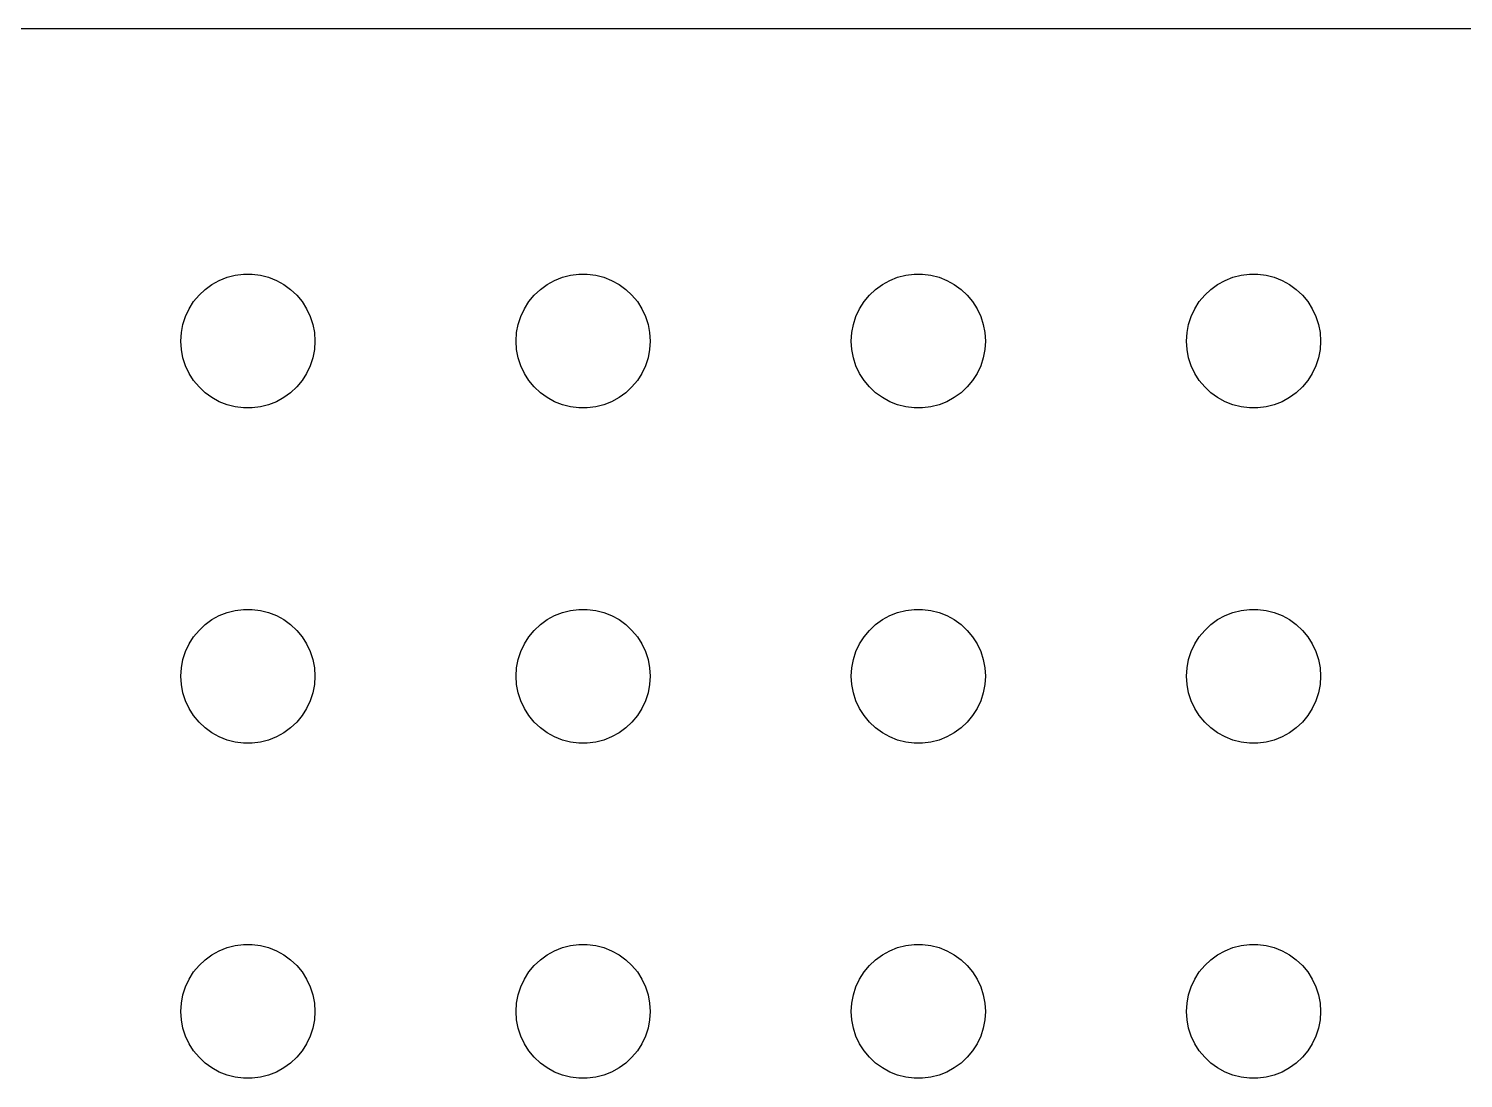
# Model space of a CAD drawing. Header units: metres. Extents: x -134 to 134, y 62 to 166.
# Drawn here: x -102.4 to -70.31, y 142.5 to 165.99 of the extents above; entities that cross this region are included whole.
import ezdxf

# ---------------------------------------------------------------- set-up
doc = ezdxf.new("R2010")
doc.units = ezdxf.units.M

msp = doc.modelspace()

# ---------------------------------------------------------------- linework, layer by layer
for p, q in [((129.814, 165.99), (-129.814, 165.99)), ((-97.7811, 160.473), (-97.5942, 160.497)), ((-97.5942, 160.497), (-97.4058, 160.497)), ((-97.4058, 160.497), (-97.2189, 160.473)), ((-90.2811, 160.473), (-90.0942, 160.497)), ((-90.0942, 160.497), (-89.9058, 160.497)), ((-89.9058, 160.497), (-89.7189, 160.473)), ((-82.7811, 160.473), (-82.5942, 160.497)), ((-82.5942, 160.497), (-82.4058, 160.497)), ((-82.4058, 160.497), (-82.2189, 160.473)), ((-75.2811, 160.473), (-75.0942, 160.497)), ((-75.0942, 160.497), (-74.9058, 160.497)), ((-74.9058, 160.497), (-74.7189, 160.473)), ((-98.4561, 160.156), (-98.3037, 160.266)), ((-98.3037, 160.266), (-98.1387, 160.357)), ((-98.1387, 160.357), (-97.9635, 160.427)), ((-97.9635, 160.427), (-97.7811, 160.473)), ((-97.2189, 160.473), (-97.0365, 160.427)), ((-97.0365, 160.427), (-96.8613, 160.357)), ((-96.8613, 160.357), (-96.6963, 160.266)), ((-96.6963, 160.266), (-96.5439, 160.156)), ((-90.9561, 160.156), (-90.8037, 160.266)), ((-90.8037, 160.266), (-90.6387, 160.357)), ((-90.6387, 160.357), (-90.4635, 160.427)), ((-90.4635, 160.427), (-90.2811, 160.473)), ((-89.7189, 160.473), (-89.5365, 160.427)), ((-89.5365, 160.427), (-89.3613, 160.357)), ((-89.3613, 160.357), (-89.1963, 160.266)), ((-89.1963, 160.266), (-89.0439, 160.156)), ((-83.4561, 160.156), (-83.3037, 160.266)), ((-83.3037, 160.266), (-83.1387, 160.357)), ((-83.1387, 160.357), (-82.9635, 160.427)), ((-82.9635, 160.427), (-82.7811, 160.473)), ((-82.2189, 160.473), (-82.0365, 160.427)), ((-82.0365, 160.427), (-81.8613, 160.357)), ((-81.8613, 160.357), (-81.6963, 160.266)), ((-81.6963, 160.266), (-81.5439, 160.156)), ((-75.9561, 160.156), (-75.8037, 160.266)), ((-75.8037, 160.266), (-75.6387, 160.357)), ((-75.6387, 160.357), (-75.4635, 160.427)), ((-75.4635, 160.427), (-75.2811, 160.473)), ((-74.7189, 160.473), (-74.5365, 160.427)), ((-74.5365, 160.427), (-74.3613, 160.357)), ((-74.3613, 160.357), (-74.1963, 160.266)), ((-74.1963, 160.266), (-74.0439, 160.156)), ((-98.8145, 159.723), (-98.7135, 159.882)), ((-98.7135, 159.882), (-98.5934, 160.027)), ((-98.5934, 160.027), (-98.4561, 160.156)), ((-96.5439, 160.156), (-96.4065, 160.027)), ((-96.4065, 160.027), (-96.2865, 159.882)), ((-96.2865, 159.882), (-96.1855, 159.723)), ((-91.3145, 159.723), (-91.2135, 159.882)), ((-91.2135, 159.882), (-91.0934, 160.027)), ((-91.0934, 160.027), (-90.9561, 160.156)), ((-89.0439, 160.156), (-88.9065, 160.027)), ((-88.9065, 160.027), (-88.7865, 159.882)), ((-88.7865, 159.882), (-88.6855, 159.723)), ((-83.8145, 159.723), (-83.7135, 159.882)), ((-83.7135, 159.882), (-83.5934, 160.027)), ((-83.5934, 160.027), (-83.4561, 160.156)), ((-81.5439, 160.156), (-81.4065, 160.027)), ((-81.4065, 160.027), (-81.2865, 159.882)), ((-81.2865, 159.882), (-81.1855, 159.723)), ((-76.3145, 159.723), (-76.2135, 159.882)), ((-76.2135, 159.882), (-76.0934, 160.027)), ((-76.0934, 160.027), (-75.9561, 160.156)), ((-74.0439, 160.156), (-73.9065, 160.027)), ((-73.9065, 160.027), (-73.7865, 159.882)), ((-73.7865, 159.882), (-73.6855, 159.723)), ((-98.9529, 159.373), (-98.8947, 159.552)), ((-98.8947, 159.552), (-98.8145, 159.723)), ((-96.1855, 159.723), (-96.1053, 159.552)), ((-96.1053, 159.552), (-96.0471, 159.373)), ((-91.4529, 159.373), (-91.3947, 159.552)), ((-91.3947, 159.552), (-91.3145, 159.723)), ((-88.6855, 159.723), (-88.6053, 159.552)), ((-88.6053, 159.552), (-88.5471, 159.373)), ((-83.9529, 159.373), (-83.8947, 159.552)), ((-83.8947, 159.552), (-83.8145, 159.723)), ((-81.1855, 159.723), (-81.1053, 159.552)), ((-81.1053, 159.552), (-81.0471, 159.373)), ((-76.4529, 159.373), (-76.3947, 159.552)), ((-76.3947, 159.552), (-76.3145, 159.723)), ((-73.6855, 159.723), (-73.6053, 159.552)), ((-73.6053, 159.552), (-73.5471, 159.373)), ((-98.9882, 159.188), (-98.9529, 159.373)), ((-96.0471, 159.373), (-96.0118, 159.188)), ((-91.4882, 159.188), (-91.4529, 159.373)), ((-88.5471, 159.373), (-88.5118, 159.188)), ((-83.9882, 159.188), (-83.9529, 159.373)), ((-81.0471, 159.373), (-81.0118, 159.188)), ((-76.4882, 159.188), (-76.4529, 159.373)), ((-73.5471, 159.373), (-73.5118, 159.188)), ((-99, 159), (-98.9882, 159.188)), ((-98.9882, 158.812), (-99, 159)), ((-96.0118, 159.188), (-96, 159)), ((-96, 159), (-96.0118, 158.812)), ((-91.5, 159), (-91.4882, 159.188)), ((-91.4882, 158.812), (-91.5, 159)), ((-88.5118, 159.188), (-88.5, 159)), ((-88.5, 159), (-88.5118, 158.812)), ((-84, 159), (-83.9882, 159.188)), ((-83.9882, 158.812), (-84, 159)), ((-81.0118, 159.188), (-81, 159)), ((-81, 159), (-81.0118, 158.812)), ((-76.5, 159), (-76.4882, 159.188)), ((-76.4882, 158.812), (-76.5, 159)), ((-73.5118, 159.188), (-73.5, 159)), ((-73.5, 159), (-73.5118, 158.812)), ((-98.9529, 158.627), (-98.9882, 158.812)), ((-98.8947, 158.448), (-98.9529, 158.627)), ((-96.0471, 158.627), (-96.1053, 158.448)), ((-96.0118, 158.812), (-96.0471, 158.627)), ((-91.4529, 158.627), (-91.4882, 158.812)), ((-91.3947, 158.448), (-91.4529, 158.627)), ((-88.5471, 158.627), (-88.6053, 158.448)), ((-88.5118, 158.812), (-88.5471, 158.627)), ((-83.9529, 158.627), (-83.9882, 158.812)), ((-83.8947, 158.448), (-83.9529, 158.627)), ((-81.0471, 158.627), (-81.1053, 158.448)), ((-81.0118, 158.812), (-81.0471, 158.627)), ((-76.4529, 158.627), (-76.4882, 158.812)), ((-76.3947, 158.448), (-76.4529, 158.627)), ((-73.5471, 158.627), (-73.6053, 158.448)), ((-73.5118, 158.812), (-73.5471, 158.627)), ((-98.8145, 158.277), (-98.8947, 158.448)), ((-98.7135, 158.118), (-98.8145, 158.277)), ((-96.1855, 158.277), (-96.2865, 158.118)), ((-96.1053, 158.448), (-96.1855, 158.277)), ((-91.3145, 158.277), (-91.3947, 158.448)), ((-91.2135, 158.118), (-91.3145, 158.277)), ((-88.6855, 158.277), (-88.7865, 158.118)), ((-88.6053, 158.448), (-88.6855, 158.277)), ((-83.8145, 158.277), (-83.8947, 158.448)), ((-83.7135, 158.118), (-83.8145, 158.277)), ((-81.1855, 158.277), (-81.2865, 158.118)), ((-81.1053, 158.448), (-81.1855, 158.277)), ((-76.3145, 158.277), (-76.3947, 158.448)), ((-76.2135, 158.118), (-76.3145, 158.277)), ((-73.6855, 158.277), (-73.7865, 158.118)), ((-73.6053, 158.448), (-73.6855, 158.277)), ((-98.5934, 157.973), (-98.7135, 158.118)), ((-98.4561, 157.844), (-98.5934, 157.973)), ((-96.4065, 157.973), (-96.5439, 157.844)), ((-96.2865, 158.118), (-96.4065, 157.973)), ((-91.0934, 157.973), (-91.2135, 158.118)), ((-90.9561, 157.844), (-91.0934, 157.973)), ((-88.9065, 157.973), (-89.0439, 157.844)), ((-88.7865, 158.118), (-88.9065, 157.973)), ((-83.5934, 157.973), (-83.7135, 158.118)), ((-83.4561, 157.844), (-83.5934, 157.973)), ((-81.4065, 157.973), (-81.5439, 157.844)), ((-81.2865, 158.118), (-81.4065, 157.973)), ((-76.0934, 157.973), (-76.2135, 158.118)), ((-75.9561, 157.844), (-76.0934, 157.973)), ((-73.9065, 157.973), (-74.0439, 157.844)), ((-73.7865, 158.118), (-73.9065, 157.973)), ((-98.3037, 157.734), (-98.4561, 157.844)), ((-98.1387, 157.643), (-98.3037, 157.734)), ((-97.9635, 157.573), (-98.1387, 157.643)), ((-96.8613, 157.643), (-97.0365, 157.573)), ((-96.6963, 157.734), (-96.8613, 157.643)), ((-96.5439, 157.844), (-96.6963, 157.734)), ((-90.8037, 157.734), (-90.9561, 157.844)), ((-90.6387, 157.643), (-90.8037, 157.734)), ((-90.4635, 157.573), (-90.6387, 157.643)), ((-89.3613, 157.643), (-89.5365, 157.573)), ((-89.1963, 157.734), (-89.3613, 157.643)), ((-89.0439, 157.844), (-89.1963, 157.734)), ((-83.3037, 157.734), (-83.4561, 157.844)), ((-83.1387, 157.643), (-83.3037, 157.734)), ((-82.9635, 157.573), (-83.1387, 157.643)), ((-81.8613, 157.643), (-82.0365, 157.573)), ((-81.6963, 157.734), (-81.8613, 157.643)), ((-81.5439, 157.844), (-81.6963, 157.734)), ((-75.8037, 157.734), (-75.9561, 157.844)), ((-75.6387, 157.643), (-75.8037, 157.734)), ((-75.4635, 157.573), (-75.6387, 157.643)), ((-74.3613, 157.643), (-74.5365, 157.573)), ((-74.1963, 157.734), (-74.3613, 157.643)), ((-74.0439, 157.844), (-74.1963, 157.734)), ((-97.7811, 157.527), (-97.9635, 157.573)), ((-97.5942, 157.503), (-97.7811, 157.527)), ((-97.4058, 157.503), (-97.5942, 157.503)), ((-97.2189, 157.527), (-97.4058, 157.503)), ((-97.0365, 157.573), (-97.2189, 157.527)), ((-90.2811, 157.527), (-90.4635, 157.573)), ((-90.0942, 157.503), (-90.2811, 157.527)), ((-89.9058, 157.503), (-90.0942, 157.503)), ((-89.7189, 157.527), (-89.9058, 157.503)), ((-89.5365, 157.573), (-89.7189, 157.527)), ((-82.7811, 157.527), (-82.9635, 157.573)), ((-82.5942, 157.503), (-82.7811, 157.527)), ((-82.4058, 157.503), (-82.5942, 157.503)), ((-82.2189, 157.527), (-82.4058, 157.503)), ((-82.0365, 157.573), (-82.2189, 157.527)), ((-75.2811, 157.527), (-75.4635, 157.573)), ((-75.0942, 157.503), (-75.2811, 157.527)), ((-74.9058, 157.503), (-75.0942, 157.503)), ((-74.7189, 157.527), (-74.9058, 157.503)), ((-74.5365, 157.573), (-74.7189, 157.527)), ((-98.3037, 152.766), (-98.1387, 152.857)), ((-98.1387, 152.857), (-97.9635, 152.927)), ((-97.9635, 152.927), (-97.7811, 152.973)), ((-97.7811, 152.973), (-97.5942, 152.997)), ((-97.5942, 152.997), (-97.4058, 152.997)), ((-97.4058, 152.997), (-97.2189, 152.973)), ((-97.2189, 152.973), (-97.0365, 152.927)), ((-97.0365, 152.927), (-96.8613, 152.857)), ((-96.8613, 152.857), (-96.6963, 152.766)), ((-90.8037, 152.766), (-90.6387, 152.857)), ((-90.6387, 152.857), (-90.4635, 152.927)), ((-90.4635, 152.927), (-90.2811, 152.973)), ((-90.2811, 152.973), (-90.0942, 152.997)), ((-90.0942, 152.997), (-89.9058, 152.997)), ((-89.9058, 152.997), (-89.7189, 152.973)), ((-89.7189, 152.973), (-89.5365, 152.927)), ((-89.5365, 152.927), (-89.3613, 152.857)), ((-89.3613, 152.857), (-89.1963, 152.766)), ((-83.3037, 152.766), (-83.1387, 152.857)), ((-83.1387, 152.857), (-82.9635, 152.927)), ((-82.9635, 152.927), (-82.7811, 152.973)), ((-82.7811, 152.973), (-82.5942, 152.997)), ((-82.5942, 152.997), (-82.4058, 152.997)), ((-82.4058, 152.997), (-82.2189, 152.973)), ((-82.2189, 152.973), (-82.0365, 152.927)), ((-82.0365, 152.927), (-81.8613, 152.857)), ((-81.8613, 152.857), (-81.6963, 152.766)), ((-75.8037, 152.766), (-75.6387, 152.857)), ((-75.6387, 152.857), (-75.4635, 152.927)), ((-75.4635, 152.927), (-75.2811, 152.973)), ((-75.2811, 152.973), (-75.0942, 152.997)), ((-75.0942, 152.997), (-74.9058, 152.997)), ((-74.9058, 152.997), (-74.7189, 152.973)), ((-74.7189, 152.973), (-74.5365, 152.927)), ((-74.5365, 152.927), (-74.3613, 152.857)), ((-74.3613, 152.857), (-74.1963, 152.766)), ((-98.7135, 152.382), (-98.5934, 152.527)), ((-98.5934, 152.527), (-98.4561, 152.656)), ((-98.4561, 152.656), (-98.3037, 152.766)), ((-96.6963, 152.766), (-96.5439, 152.656)), ((-96.5439, 152.656), (-96.4065, 152.527)), ((-96.4065, 152.527), (-96.2865, 152.382)), ((-91.2135, 152.382), (-91.0934, 152.527)), ((-91.0934, 152.527), (-90.9561, 152.656)), ((-90.9561, 152.656), (-90.8037, 152.766)), ((-89.1963, 152.766), (-89.0439, 152.656)), ((-89.0439, 152.656), (-88.9065, 152.527)), ((-88.9065, 152.527), (-88.7865, 152.382)), ((-83.7135, 152.382), (-83.5934, 152.527)), ((-83.5934, 152.527), (-83.4561, 152.656)), ((-83.4561, 152.656), (-83.3037, 152.766)), ((-81.6963, 152.766), (-81.5439, 152.656)), ((-81.5439, 152.656), (-81.4065, 152.527)), ((-81.4065, 152.527), (-81.2865, 152.382)), ((-76.2135, 152.382), (-76.0934, 152.527)), ((-76.0934, 152.527), (-75.9561, 152.656)), ((-75.9561, 152.656), (-75.8037, 152.766)), ((-74.1963, 152.766), (-74.0439, 152.656)), ((-74.0439, 152.656), (-73.9065, 152.527)), ((-73.9065, 152.527), (-73.7865, 152.382)), ((-98.8947, 152.052), (-98.8145, 152.223)), ((-98.8145, 152.223), (-98.7135, 152.382)), ((-96.2865, 152.382), (-96.1855, 152.223)), ((-96.1855, 152.223), (-96.1053, 152.052)), ((-91.3947, 152.052), (-91.3145, 152.223)), ((-91.3145, 152.223), (-91.2135, 152.382)), ((-88.7865, 152.382), (-88.6855, 152.223)), ((-88.6855, 152.223), (-88.6053, 152.052)), ((-83.8947, 152.052), (-83.8145, 152.223)), ((-83.8145, 152.223), (-83.7135, 152.382)), ((-81.2865, 152.382), (-81.1855, 152.223)), ((-81.1855, 152.223), (-81.1053, 152.052)), ((-76.3947, 152.052), (-76.3145, 152.223)), ((-76.3145, 152.223), (-76.2135, 152.382)), ((-73.7865, 152.382), (-73.6855, 152.223)), ((-73.6855, 152.223), (-73.6053, 152.052)), ((-98.9882, 151.688), (-98.9529, 151.873)), ((-98.9529, 151.873), (-98.8947, 152.052)), ((-96.1053, 152.052), (-96.0471, 151.873)), ((-96.0471, 151.873), (-96.0118, 151.688)), ((-91.4882, 151.688), (-91.4529, 151.873)), ((-91.4529, 151.873), (-91.3947, 152.052)), ((-88.6053, 152.052), (-88.5471, 151.873)), ((-88.5471, 151.873), (-88.5118, 151.688)), ((-83.9882, 151.688), (-83.9529, 151.873)), ((-83.9529, 151.873), (-83.8947, 152.052)), ((-81.1053, 152.052), (-81.0471, 151.873)), ((-81.0471, 151.873), (-81.0118, 151.688)), ((-76.4882, 151.688), (-76.4529, 151.873)), ((-76.4529, 151.873), (-76.3947, 152.052)), ((-73.6053, 152.052), (-73.5471, 151.873)), ((-73.5471, 151.873), (-73.5118, 151.688)), ((-99, 151.5), (-98.9882, 151.688)), ((-98.9882, 151.312), (-99, 151.5)), ((-96.0118, 151.688), (-96, 151.5)), ((-96, 151.5), (-96.0118, 151.312)), ((-91.5, 151.5), (-91.4882, 151.688)), ((-91.4882, 151.312), (-91.5, 151.5)), ((-88.5118, 151.688), (-88.5, 151.5)), ((-88.5, 151.5), (-88.5118, 151.312)), ((-84, 151.5), (-83.9882, 151.688)), ((-83.9882, 151.312), (-84, 151.5)), ((-81.0118, 151.688), (-81, 151.5)), ((-81, 151.5), (-81.0118, 151.312)), ((-76.5, 151.5), (-76.4882, 151.688)), ((-76.4882, 151.312), (-76.5, 151.5)), ((-73.5118, 151.688), (-73.5, 151.5)), ((-73.5, 151.5), (-73.5118, 151.312)), ((-98.9529, 151.127), (-98.9882, 151.312)), ((-96.0118, 151.312), (-96.0471, 151.127)), ((-91.4529, 151.127), (-91.4882, 151.312)), ((-88.5118, 151.312), (-88.5471, 151.127)), ((-83.9529, 151.127), (-83.9882, 151.312)), ((-81.0118, 151.312), (-81.0471, 151.127)), ((-76.4529, 151.127), (-76.4882, 151.312)), ((-73.5118, 151.312), (-73.5471, 151.127)), ((-98.8947, 150.948), (-98.9529, 151.127)), ((-98.8145, 150.777), (-98.8947, 150.948)), ((-96.1053, 150.948), (-96.1855, 150.777)), ((-96.0471, 151.127), (-96.1053, 150.948)), ((-91.3947, 150.948), (-91.4529, 151.127)), ((-91.3145, 150.777), (-91.3947, 150.948)), ((-88.6053, 150.948), (-88.6855, 150.777)), ((-88.5471, 151.127), (-88.6053, 150.948)), ((-83.8947, 150.948), (-83.9529, 151.127)), ((-83.8145, 150.777), (-83.8947, 150.948)), ((-81.1053, 150.948), (-81.1855, 150.777)), ((-81.0471, 151.127), (-81.1053, 150.948)), ((-76.3947, 150.948), (-76.4529, 151.127)), ((-76.3145, 150.777), (-76.3947, 150.948)), ((-73.6053, 150.948), (-73.6855, 150.777)), ((-73.5471, 151.127), (-73.6053, 150.948)), ((-98.7135, 150.618), (-98.8145, 150.777)), ((-98.5934, 150.473), (-98.7135, 150.618)), ((-96.2865, 150.618), (-96.4065, 150.473)), ((-96.1855, 150.777), (-96.2865, 150.618)), ((-91.2135, 150.618), (-91.3145, 150.777)), ((-91.0934, 150.473), (-91.2135, 150.618)), ((-88.7865, 150.618), (-88.9065, 150.473)), ((-88.6855, 150.777), (-88.7865, 150.618)), ((-83.7135, 150.618), (-83.8145, 150.777)), ((-83.5934, 150.473), (-83.7135, 150.618)), ((-81.2865, 150.618), (-81.4065, 150.473)), ((-81.1855, 150.777), (-81.2865, 150.618)), ((-76.2135, 150.618), (-76.3145, 150.777)), ((-76.0934, 150.473), (-76.2135, 150.618)), ((-73.7865, 150.618), (-73.9065, 150.473)), ((-73.6855, 150.777), (-73.7865, 150.618)), ((-98.4561, 150.344), (-98.5934, 150.473)), ((-98.3037, 150.234), (-98.4561, 150.344)), ((-98.1387, 150.143), (-98.3037, 150.234)), ((-96.6963, 150.234), (-96.8613, 150.143)), ((-96.5439, 150.344), (-96.6963, 150.234)), ((-96.4065, 150.473), (-96.5439, 150.344)), ((-90.9561, 150.344), (-91.0934, 150.473)), ((-90.8037, 150.234), (-90.9561, 150.344)), ((-90.6387, 150.143), (-90.8037, 150.234)), ((-89.1963, 150.234), (-89.3613, 150.143)), ((-89.0439, 150.344), (-89.1963, 150.234)), ((-88.9065, 150.473), (-89.0439, 150.344)), ((-83.4561, 150.344), (-83.5934, 150.473)), ((-83.3037, 150.234), (-83.4561, 150.344)), ((-83.1387, 150.143), (-83.3037, 150.234)), ((-81.6963, 150.234), (-81.8613, 150.143)), ((-81.5439, 150.344), (-81.6963, 150.234)), ((-81.4065, 150.473), (-81.5439, 150.344)), ((-75.9561, 150.344), (-76.0934, 150.473)), ((-75.8037, 150.234), (-75.9561, 150.344)), ((-75.6387, 150.143), (-75.8037, 150.234)), ((-74.1963, 150.234), (-74.3613, 150.143)), ((-74.0439, 150.344), (-74.1963, 150.234)), ((-73.9065, 150.473), (-74.0439, 150.344)), ((-97.9635, 150.073), (-98.1387, 150.143)), ((-97.7811, 150.027), (-97.9635, 150.073)), ((-97.5942, 150.003), (-97.7811, 150.027)), ((-97.4058, 150.003), (-97.5942, 150.003)), ((-97.2189, 150.027), (-97.4058, 150.003)), ((-97.0365, 150.073), (-97.2189, 150.027)), ((-96.8613, 150.143), (-97.0365, 150.073)), ((-90.4635, 150.073), (-90.6387, 150.143)), ((-90.2811, 150.027), (-90.4635, 150.073)), ((-90.0942, 150.003), (-90.2811, 150.027)), ((-89.9058, 150.003), (-90.0942, 150.003)), ((-89.7189, 150.027), (-89.9058, 150.003)), ((-89.5365, 150.073), (-89.7189, 150.027)), ((-89.3613, 150.143), (-89.5365, 150.073)), ((-82.9635, 150.073), (-83.1387, 150.143)), ((-82.7811, 150.027), (-82.9635, 150.073)), ((-82.5942, 150.003), (-82.7811, 150.027)), ((-82.4058, 150.003), (-82.5942, 150.003)), ((-82.2189, 150.027), (-82.4058, 150.003)), ((-82.0365, 150.073), (-82.2189, 150.027)), ((-81.8613, 150.143), (-82.0365, 150.073)), ((-75.4635, 150.073), (-75.6387, 150.143)), ((-75.2811, 150.027), (-75.4635, 150.073)), ((-75.0942, 150.003), (-75.2811, 150.027)), ((-74.9058, 150.003), (-75.0942, 150.003)), ((-74.7189, 150.027), (-74.9058, 150.003)), ((-74.5365, 150.073), (-74.7189, 150.027)), ((-74.3613, 150.143), (-74.5365, 150.073)), ((-98.1387, 145.357), (-97.9635, 145.427)), ((-97.9635, 145.427), (-97.7811, 145.473)), ((-97.7811, 145.473), (-97.5942, 145.497)), ((-97.5942, 145.497), (-97.4058, 145.497)), ((-97.4058, 145.497), (-97.2189, 145.473)), ((-97.2189, 145.473), (-97.0365, 145.427)), ((-97.0365, 145.427), (-96.8613, 145.357)), ((-90.6387, 145.357), (-90.4635, 145.427)), ((-90.4635, 145.427), (-90.2811, 145.473)), ((-90.2811, 145.473), (-90.0942, 145.497)), ((-90.0942, 145.497), (-89.9058, 145.497)), ((-89.9058, 145.497), (-89.7189, 145.473)), ((-89.7189, 145.473), (-89.5365, 145.427)), ((-89.5365, 145.427), (-89.3613, 145.357)), ((-83.1387, 145.357), (-82.9635, 145.427)), ((-82.9635, 145.427), (-82.7811, 145.473)), ((-82.7811, 145.473), (-82.5942, 145.497)), ((-82.5942, 145.497), (-82.4058, 145.497)), ((-82.4058, 145.497), (-82.2189, 145.473)), ((-82.2189, 145.473), (-82.0365, 145.427)), ((-82.0365, 145.427), (-81.8613, 145.357)), ((-75.6387, 145.357), (-75.4635, 145.427)), ((-75.4635, 145.427), (-75.2811, 145.473)), ((-75.2811, 145.473), (-75.0942, 145.497)), ((-75.0942, 145.497), (-74.9058, 145.497)), ((-74.9058, 145.497), (-74.7189, 145.473)), ((-74.7189, 145.473), (-74.5365, 145.427)), ((-74.5365, 145.427), (-74.3613, 145.357)), ((-98.5934, 145.027), (-98.4561, 145.156)), ((-98.4561, 145.156), (-98.3037, 145.266)), ((-98.3037, 145.266), (-98.1387, 145.357)), ((-96.8613, 145.357), (-96.6963, 145.266)), ((-96.6963, 145.266), (-96.5439, 145.156)), ((-96.5439, 145.156), (-96.4065, 145.027)), ((-91.0934, 145.027), (-90.9561, 145.156)), ((-90.9561, 145.156), (-90.8037, 145.266)), ((-90.8037, 145.266), (-90.6387, 145.357)), ((-89.3613, 145.357), (-89.1963, 145.266)), ((-89.1963, 145.266), (-89.0439, 145.156)), ((-89.0439, 145.156), (-88.9065, 145.027)), ((-83.5934, 145.027), (-83.4561, 145.156)), ((-83.4561, 145.156), (-83.3037, 145.266)), ((-83.3037, 145.266), (-83.1387, 145.357)), ((-81.8613, 145.357), (-81.6963, 145.266)), ((-81.6963, 145.266), (-81.5439, 145.156)), ((-81.5439, 145.156), (-81.4065, 145.027)), ((-76.0934, 145.027), (-75.9561, 145.156)), ((-75.9561, 145.156), (-75.8037, 145.266)), ((-75.8037, 145.266), (-75.6387, 145.357)), ((-74.3613, 145.357), (-74.1963, 145.266)), ((-74.1963, 145.266), (-74.0439, 145.156)), ((-74.0439, 145.156), (-73.9065, 145.027)), ((-98.8145, 144.723), (-98.7135, 144.882)), ((-98.7135, 144.882), (-98.5934, 145.027)), ((-96.4065, 145.027), (-96.2865, 144.882)), ((-96.2865, 144.882), (-96.1855, 144.723)), ((-91.3145, 144.723), (-91.2135, 144.882)), ((-91.2135, 144.882), (-91.0934, 145.027)), ((-88.9065, 145.027), (-88.7865, 144.882)), ((-88.7865, 144.882), (-88.6855, 144.723)), ((-83.8145, 144.723), (-83.7135, 144.882)), ((-83.7135, 144.882), (-83.5934, 145.027)), ((-81.4065, 145.027), (-81.2865, 144.882)), ((-81.2865, 144.882), (-81.1855, 144.723)), ((-76.3145, 144.723), (-76.2135, 144.882)), ((-76.2135, 144.882), (-76.0934, 145.027)), ((-73.9065, 145.027), (-73.7865, 144.882)), ((-73.7865, 144.882), (-73.6855, 144.723)), ((-98.9529, 144.373), (-98.8947, 144.552)), ((-98.8947, 144.552), (-98.8145, 144.723)), ((-96.1855, 144.723), (-96.1053, 144.552)), ((-96.1053, 144.552), (-96.0471, 144.373)), ((-91.4529, 144.373), (-91.3947, 144.552)), ((-91.3947, 144.552), (-91.3145, 144.723)), ((-88.6855, 144.723), (-88.6053, 144.552)), ((-88.6053, 144.552), (-88.5471, 144.373)), ((-83.9529, 144.373), (-83.8947, 144.552)), ((-83.8947, 144.552), (-83.8145, 144.723)), ((-81.1855, 144.723), (-81.1053, 144.552)), ((-81.1053, 144.552), (-81.0471, 144.373)), ((-76.4529, 144.373), (-76.3947, 144.552)), ((-76.3947, 144.552), (-76.3145, 144.723)), ((-73.6855, 144.723), (-73.6053, 144.552)), ((-73.6053, 144.552), (-73.5471, 144.373)), ((-99, 144), (-98.9882, 144.188)), ((-98.9882, 144.188), (-98.9529, 144.373)), ((-96.0471, 144.373), (-96.0118, 144.188)), ((-96.0118, 144.188), (-96, 144)), ((-91.5, 144), (-91.4882, 144.188)), ((-91.4882, 144.188), (-91.4529, 144.373)), ((-88.5471, 144.373), (-88.5118, 144.188)), ((-88.5118, 144.188), (-88.5, 144)), ((-84, 144), (-83.9882, 144.188)), ((-83.9882, 144.188), (-83.9529, 144.373)), ((-81.0471, 144.373), (-81.0118, 144.188)), ((-81.0118, 144.188), (-81, 144)), ((-76.5, 144), (-76.4882, 144.188)), ((-76.4882, 144.188), (-76.4529, 144.373)), ((-73.5471, 144.373), (-73.5118, 144.188)), ((-73.5118, 144.188), (-73.5, 144)), ((-98.9882, 143.812), (-99, 144)), ((-98.9529, 143.627), (-98.9882, 143.812)), ((-96.0118, 143.812), (-96.0471, 143.627)), ((-96, 144), (-96.0118, 143.812)), ((-91.4882, 143.812), (-91.5, 144)), ((-91.4529, 143.627), (-91.4882, 143.812)), ((-88.5118, 143.812), (-88.5471, 143.627)), ((-88.5, 144), (-88.5118, 143.812)), ((-83.9882, 143.812), (-84, 144)), ((-83.9529, 143.627), (-83.9882, 143.812)), ((-81.0118, 143.812), (-81.0471, 143.627)), ((-81, 144), (-81.0118, 143.812)), ((-76.4882, 143.812), (-76.5, 144)), ((-76.4529, 143.627), (-76.4882, 143.812)), ((-73.5118, 143.812), (-73.5471, 143.627)), ((-73.5, 144), (-73.5118, 143.812)), ((-98.8947, 143.448), (-98.9529, 143.627)), ((-96.0471, 143.627), (-96.1053, 143.448)), ((-91.3947, 143.448), (-91.4529, 143.627)), ((-88.5471, 143.627), (-88.6053, 143.448)), ((-83.8947, 143.448), (-83.9529, 143.627)), ((-81.0471, 143.627), (-81.1053, 143.448)), ((-76.3947, 143.448), (-76.4529, 143.627)), ((-73.5471, 143.627), (-73.6053, 143.448)), ((-98.8145, 143.277), (-98.8947, 143.448)), ((-98.7135, 143.118), (-98.8145, 143.277)), ((-96.1855, 143.277), (-96.2865, 143.118)), ((-96.1053, 143.448), (-96.1855, 143.277)), ((-91.3145, 143.277), (-91.3947, 143.448)), ((-91.2135, 143.118), (-91.3145, 143.277)), ((-88.6855, 143.277), (-88.7865, 143.118)), ((-88.6053, 143.448), (-88.6855, 143.277)), ((-83.8145, 143.277), (-83.8947, 143.448)), ((-83.7135, 143.118), (-83.8145, 143.277)), ((-81.1855, 143.277), (-81.2865, 143.118)), ((-81.1053, 143.448), (-81.1855, 143.277)), ((-76.3145, 143.277), (-76.3947, 143.448)), ((-76.2135, 143.118), (-76.3145, 143.277)), ((-73.6855, 143.277), (-73.7865, 143.118)), ((-73.6053, 143.448), (-73.6855, 143.277)), ((-98.5934, 142.973), (-98.7135, 143.118)), ((-98.4561, 142.844), (-98.5934, 142.973)), ((-98.3037, 142.734), (-98.4561, 142.844)), ((-96.5439, 142.844), (-96.6963, 142.734)), ((-96.4065, 142.973), (-96.5439, 142.844)), ((-96.2865, 143.118), (-96.4065, 142.973)), ((-91.0934, 142.973), (-91.2135, 143.118)), ((-90.9561, 142.844), (-91.0934, 142.973)), ((-90.8037, 142.734), (-90.9561, 142.844)), ((-89.0439, 142.844), (-89.1963, 142.734)), ((-88.9065, 142.973), (-89.0439, 142.844)), ((-88.7865, 143.118), (-88.9065, 142.973)), ((-83.5934, 142.973), (-83.7135, 143.118)), ((-83.4561, 142.844), (-83.5934, 142.973)), ((-83.3037, 142.734), (-83.4561, 142.844)), ((-81.5439, 142.844), (-81.6963, 142.734)), ((-81.4065, 142.973), (-81.5439, 142.844)), ((-81.2865, 143.118), (-81.4065, 142.973)), ((-76.0934, 142.973), (-76.2135, 143.118)), ((-75.9561, 142.844), (-76.0934, 142.973)), ((-75.8037, 142.734), (-75.9561, 142.844)), ((-74.0439, 142.844), (-74.1963, 142.734)), ((-73.9065, 142.973), (-74.0439, 142.844)), ((-73.7865, 143.118), (-73.9065, 142.973)), ((-98.1387, 142.643), (-98.3037, 142.734)), ((-97.9635, 142.573), (-98.1387, 142.643)), ((-97.7811, 142.527), (-97.9635, 142.573)), ((-97.5942, 142.503), (-97.7811, 142.527)), ((-97.2189, 142.527), (-97.4058, 142.503)), ((-97.0365, 142.573), (-97.2189, 142.527)), ((-96.8613, 142.643), (-97.0365, 142.573)), ((-96.6963, 142.734), (-96.8613, 142.643)), ((-90.6387, 142.643), (-90.8037, 142.734)), ((-90.4635, 142.573), (-90.6387, 142.643)), ((-90.2811, 142.527), (-90.4635, 142.573)), ((-90.0942, 142.503), (-90.2811, 142.527)), ((-89.7189, 142.527), (-89.9058, 142.503)), ((-89.5365, 142.573), (-89.7189, 142.527)), ((-89.3613, 142.643), (-89.5365, 142.573)), ((-89.1963, 142.734), (-89.3613, 142.643)), ((-83.1387, 142.643), (-83.3037, 142.734)), ((-82.9635, 142.573), (-83.1387, 142.643)), ((-82.7811, 142.527), (-82.9635, 142.573)), ((-82.5942, 142.503), (-82.7811, 142.527)), ((-82.2189, 142.527), (-82.4058, 142.503)), ((-82.0365, 142.573), (-82.2189, 142.527)), ((-81.8613, 142.643), (-82.0365, 142.573)), ((-81.6963, 142.734), (-81.8613, 142.643)), ((-75.6387, 142.643), (-75.8037, 142.734)), ((-75.4635, 142.573), (-75.6387, 142.643)), ((-75.2811, 142.527), (-75.4635, 142.573)), ((-75.0942, 142.503), (-75.2811, 142.527)), ((-74.7189, 142.527), (-74.9058, 142.503)), ((-74.5365, 142.573), (-74.7189, 142.527)), ((-74.3613, 142.643), (-74.5365, 142.573)), ((-74.1963, 142.734), (-74.3613, 142.643)), ((-97.4058, 142.503), (-97.5942, 142.503)), ((-89.9058, 142.503), (-90.0942, 142.503)), ((-82.4058, 142.503), (-82.5942, 142.503)), ((-74.9058, 142.503), (-75.0942, 142.503))]:
    msp.add_line(p, q)

doc.saveas('drawing.dxf')
